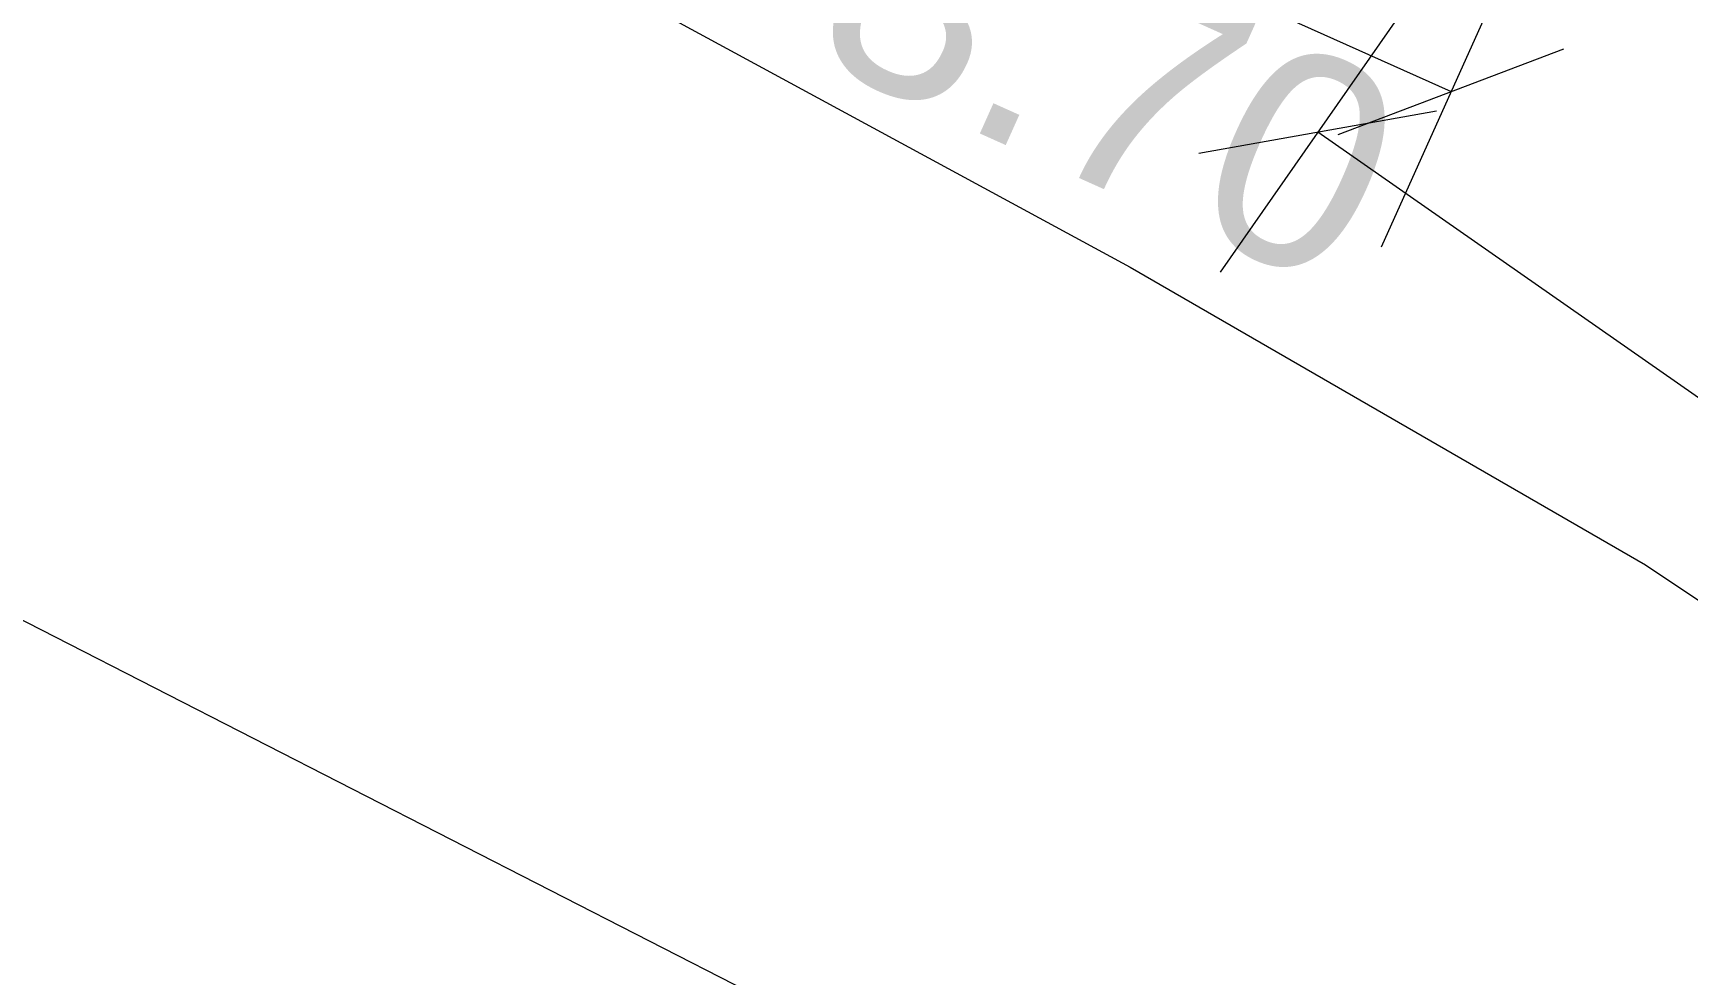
# Model space of a CAD drawing. Header units: inches. Extents: x 249 to 1192, y -18 to 440.
# Drawn here: x 898.78 to 908.48, y 169.51 to 175.03 of the extents above; entities that cross this region are included whole.
import ezdxf

# ---------------------------------------------------------------- set-up
doc = ezdxf.new("R2010")
doc.units = ezdxf.units.IN
doc.header["$MEASUREMENT"] = 0
for name, color, linetype, lineweight in [('ARSIR WARNA', 66, 'Continuous', 0), ('DIMENSI', 85, 'Continuous', 20), ('DINDING', 6, 'Continuous', 0), ('JALAN EKSISTING', 51, 'Continuous', 20)]:
    doc.layers.add(name, color=color, linetype=linetype, lineweight=lineweight)
doc.layers.add('RUMPUT', color=86, linetype='Continuous')
doc.styles.get("Standard").update_dxf_attribs({"font": 'arial.ttf'})
doc.dimstyles.new('UK. GDG PERTEMUAN', dxfattribs={"dimtxt": 0.5, "dimasz": 0.5, "dimexe": 0.5, "dimexo": 0.05, "dimgap": 0.1, "dimtad": 2, "dimdec": 0, "dimlfac": 100, "dimzin": 0, "dimdsep": 46, "dimtxsty": 'Standard', "dimblk": 'OBLIQUE', "dimcen": 0.09, "dimclrd": 8, "dimclre": 256, "dimclrt": 256, "dimadec": 0, "dimazin": 0, "dimtfac": 1, "dimtdec": 0, "dimtofl": 0, "dimtmove": 0, "dimatfit": 3, "dimldrblk": 'OBLIQUE', "dimfxl": 0, "dimtolj": 1, "dimtzin": 0, "dimarcsym": 0})
pattern_1 = [(57.36874968947846, (-1.13686837721616e-13, 150.3474551388494), (-0.0535506494527033, 0.244197313478704), [0.046875, -0.30667839075]), (12.36874968947846, (-1.13686837721616e-13, 150.3474551388494), (-0.05355064946683093, 0.2441973135431277), [0.04687499999999999, -0.2031249999999999]), (102.3687496894784, (-1.13686837721616e-13, 150.3474551388494), (-0.2441973135431277, -0.05355064946683093), [0.04687499999999999, -0.203125])]

# ---------------------------------------------------------------- blocks, each defined once
blk = doc.blocks.new('_Oblique')
at = {"color": 0, "linetype": 'ByBlock', "lineweight": -2}
blk.add_line((-0.5, -0.5), (0.5, 0.5), dxfattribs=at)
blk = doc.blocks.new('*D157')
at = {"layer": 'DEFPOINTS', "color": 0}
for p in [(153.497205616894, 181.1125577161084), (151.606995333544, 178.4042834800285), (164.075529646946, 173.7295325424263)]:
    blk.add_point(p, dxfattribs=at)
at = {"layer": 'DIMENSI', "lineweight": -2}
for p, q in [((153.4685892402518, 181.071556460178), (151.0346678007004, 177.5842583614198)), ((164.0469132703038, 173.6885312864958), (161.6129918307524, 170.2012331877376))]:
    blk.add_line(p, q, dxfattribs=at)
at = {"layer": 'DIMENSI', "color": 8, "lineweight": -2}
blk.add_line((162.185319363596, 171.0212583063463), (151.606995333544, 178.4042834800285), dxfattribs=at)
for p, rotation in [((151.606995333544, 178.4042834800285), 145.087308300494), ((162.185319363596, 171.0212583063463), 325.0873083004939)]:
    blk.add_blockref('_Oblique', p, dxfattribs=dict(at, rotation=rotation))
at = {"layer": 'DIMENSI', "insert": (156.5134771852447, 174.0796221894149), "char_height": 1.25, "attachment_point": 5, "rotation": 325.08730830049393}
blk.add_mtext('\\A1;12.90', dxfattribs=at)
blk = doc.blocks.new('*D159')
at = {"layer": 'DEFPOINTS', "color": 0}
for p in [(150.1216633506017, 182.6277192284476), (153.497205616894, 181.1125577161085), (152.3885859263442, 178.6427268814292)]:
    blk.add_point(p, dxfattribs=at)
at = {"layer": 'DIMENSI', "lineweight": -2}
for p, q in [((150.1011881950296, 182.5821037924167), (148.6035405486089, 179.2455796731489)), ((153.4767304613219, 181.0669422800775), (151.9790828149012, 177.7304181608096))]:
    blk.add_line(p, q, dxfattribs=at)
at = {"layer": 'DIMENSI', "color": 8, "lineweight": -2}
blk.add_line((149.0130436600519, 180.1578883937684), (152.3885859263442, 178.6427268814292), dxfattribs=at)
for p, rotation in [((149.0130436600519, 180.1578883937684), 155.8263751375214), ((152.3885859263442, 178.6427268814292), 335.8263751375215)]:
    blk.add_blockref('_Oblique', p, dxfattribs=dict(at, rotation=rotation))
at = {"layer": 'DIMENSI', "insert": (150.3983383646673, 178.726437584309), "char_height": 1.25, "attachment_point": 5, "rotation": 335.82637513752144}
blk.add_mtext('\\A1;3.70', dxfattribs=at)
blk = doc.blocks.new('TAPAK')
at = {"layer": 'JALAN EKSISTING'}
for points in [[(111.2206292952591, 198.5246483036973), (114.1520172473667, 196.9605262585209), (118.1025121699359, 194.5684049608581), (124.4949881737375, 191.2347883048394), (133.4938750719161, 186.5842754945005), (144.1129787563938, 181.084113947523), (150.5086125343852, 177.6129823051394), (153.5283408098171, 175.8695413724393), (161.5482707082809, 170.5057118344577), (173.5104367881203, 157.4783684119153), (174.7814143634374, 157.4289148458895), (175.5842585491532, 157.482951444963), (176.8482628823491, 157.8216403852723), (178.1552837974704, 158.6494173378516), (166.2140899534475, 170.5906111818745), (163.5894277690267, 173.2152733662953), (152.8547193454799, 180.3408767596147), (150.4178729642959, 181.2665774504126), (144.8174542957241, 183.9517369213395), (140.8715749976587, 185.8436160459832), (131.3555975671376, 190.439674062226), (125.8997465774214, 193.2924021786388), (119.616771037423, 196.4361768885096), (112.6641246728658, 200.9344348572602)], [(173.5864718020386, 136.2689582010113), (173.0303622356203, 142.4887010108108), (172.1224225484165, 146.4927962057395), (169.5470984814533, 152.6791229819673), (155.7215802706922, 168.2838526140061), (150.0122316605468, 172.4757381879328), (134.3487429240056, 180.4947203008953), (124.7426744282226, 185.4815041629985), (110.1647435430623, 193.1154502473054)]]:
    blk.add_lwpolyline(points, dxfattribs=at)
at = {"layer": 'DIMENSI'}
for base, p1, angle, text, picture, middle in [((152.3885859263442, 178.6427268814292), (150.1216633506017, 182.6277192284477), 335.8263751375207, '3.70', '*D159', (150.700814793198, 179.4003076375988)), ((151.606995333544, 178.4042834800285), (164.075529646946, 173.7295325424263), 145.0873083004943, '12.90', '*D157', (156.9359786615282, 174.6849780447944))]:
    dim = blk.add_linear_dim(base=base, p1=p1, p2=(153.497205616894, 181.1125577161084), angle=angle, text=text, dimstyle='UK. GDG PERTEMUAN', override={"dimtxt": 1.25, "dimasz": 1, "dimexe": 1}, dxfattribs=at)
    dim.commit()
    dim.dimension.update_dxf_attribs({"geometry": picture, "text_midpoint": middle, "dimtype": 161})

msp = doc.modelspace()

# ---------------------------------------------------------------- hatches: boundary and pattern name
at = {"layer": 'ARSIR WARNA'}
h = msp.add_hatch(dxfattribs=at)
h.set_pattern_fill('AR-HBONE', color=45, scale=0.05, angle=-32.63125031052153, style=0)
h.set_pattern_definition([(12.36874968947846, (899.211841268246, 173.6640209250638), (0.1525173312610374, 0.2381983704079669), [0.5999999999999998, -0.1999999999999999]), (102.3687496894784, (899.407199119098, 173.7068614446411), (0.1525173312610374, 0.2381983704079669), [0.5999999999999999, -0.2])])
edge = h.paths.add_edge_path()
edge.add_line((910.8192793493005, 174.2155500668063), (911.653562805241, 173.6640209250638))
edge.add_line((911.653562805241, 173.6640209250638), (913.1289430790239, 175.9682389050235))
edge.add_arc((909.8445252608542, 178.071236669095), 3.900000000000057, 327.3687496894784, 417.3687496894779)
edge.add_line((911.9475230249258, 181.3556544872647), (908.5129392048062, 183.5548028581784))
edge.add_line((908.5129392048062, 183.5548028581784), (906.7462093560249, 184.6860319305429))
edge.add_arc((904.6432115919534, 181.4016141123732), 3.899999999999963, 57.36874968947905, 147.3687496894788)
edge.add_line((901.3587937737838, 183.5046118764448), (899.211841268246, 180.1394565837524))
edge.add_line((899.211841268246, 180.1394565837524), (900.1144344591573, 179.7067020347808))
edge.add_line((900.1144344591573, 179.7067020347808), (902.200952188699, 182.965381680529))
edge.add_arc((904.6432115919534, 181.4016141123732), 2.900000000000076, 57.3687496894795, 147.3687496894784, ccw=False)
edge.add_line((906.2069791601092, 183.8438735156277), (907.9737090088904, 182.7126444432631))
edge.add_line((907.9737090088904, 182.7126444432631), (911.4082928290101, 180.5134960723494))
edge.add_arc((909.8445252608542, 178.0712366690951), 2.90000000000005, -32.63125031052152, 57.36874968947609, ccw=False)
edge.add_line((912.2867846641086, 176.5074691009393), (910.8114043903257, 174.2032511209796))
at = {"layer": 'RUMPUT'}
h = msp.add_hatch(dxfattribs=at)
h.set_pattern_fill('GRASS', color=256, scale=0.25, angle=-32.63125031052153, style=0)
h.set_pattern_definition(pattern_1)
edge = h.paths.add_edge_path(flags=17)
edge.add_line((928.2641801358428, 238.1271219383081), (928.210257116251, 238.0429060968166))
edge.add_line((928.210257116251, 238.0429060968166), (927.4523145428276, 238.5282132731405))
edge.add_line((927.4523145428276, 238.5282132731405), (927.9376217191517, 239.2861558465638))
edge.add_line((927.9376217191517, 239.2861558465638), (944.9810419464962, 265.7187626837782))
edge.add_line((944.9810419464962, 265.7187626837782), (944.6881731201453, 265.9062852588823))
edge.add_line((944.6881731201453, 265.9062852588823), (940.4070226355533, 258.9280528368603))
edge.add_line((940.4070226355533, 258.9280528368603), (924.793628950703, 240.4758183067917))
edge.add_line((924.793628950703, 240.4758183067918), (906.9246372932736, 247.3250345119762))
edge.add_line((906.9246372932736, 247.3250345119762), (902.6198956972331, 249.6291566118728))
edge.add_line((902.6198956972331, 249.6291566118728), (887.5537847216923, 220.0204940367008))
edge.add_line((887.5537847216923, 220.0204940367008), (887.5839640358096, 220.0011703593785))
edge.add_line((887.5839640358096, 220.0011703593785), (891.4664214464029, 226.0647109467683))
edge.add_line((891.4664214464029, 226.0647109467683), (893.1507382762344, 224.9862505549363))
edge.add_line((893.1507382762344, 224.9862505549363), (895.8468892558132, 229.1970426295128))
edge.add_line((895.8468892558132, 229.1970426295128), (898.4575803420504, 227.5254290221743))
edge.add_line((898.4575803420504, 227.5254290221743), (900.9840555867964, 225.9077384344269))
edge.add_line((900.9840555867964, 225.9077384344269), (903.1766002224102, 224.503862094208))
edge.add_line((903.1766002224102, 224.503862094208), (906.037006076289, 222.6723572589328))
edge.add_line((906.037006076289, 222.6723572589328), (908.5634813210348, 221.0546666711856))
edge.add_line((908.5634813210348, 221.0546666711856), (911.0899565657807, 219.4369760834385))
edge.add_arc((911.5752637421048, 220.1949186568622), 0.8999999999999068, 237.3687496894809, 417.3687496894814)
edge.add_line((912.0605709184289, 220.9528612302859), (909.534095673683, 222.570551818033))
edge.add_line((909.534095673683, 222.570551818033), (907.0076204289372, 224.1882424057802))
edge.add_line((907.0076204289372, 224.1882424057802), (905.42870871042, 225.1992123850987))
edge.add_line((905.42870871042, 225.1992123850987), (904.4811451841912, 225.8059329935278))
edge.add_line((904.4811451841912, 225.8059329935278), (901.9546699394456, 227.4236235812754))
edge.add_line((901.9546699394456, 227.4236235812754), (899.4281946946995, 229.0413141690227))
edge.add_line((899.4281946946995, 229.0413141690227), (896.8175036084623, 230.7129277763615))
edge.add_line((896.8175036084623, 230.7129277763615), (899.5136545880415, 234.9237198509381))
edge.add_line((899.5136545880415, 234.9237198509381), (897.8293377582105, 236.00218024277))
edge.add_line((897.8293377582105, 236.00218024277), (901.7117951688039, 242.0657208301597))
edge.add_line((901.7117951688039, 242.0657208301597), (903.3961119986349, 240.9872604383278))
edge.add_line((903.3961119986349, 240.9872604383278), (906.0922629782136, 245.1980525129046))
edge.add_line((906.0922629782136, 245.1980525129046), (921.3353302881802, 235.4379859668289))
edge.add_line((921.3353302881802, 235.4379859668289), (926.4724966191635, 232.1486817717427))
edge.add_line((926.4724966191635, 232.1486817717427), (923.7225291895685, 227.8538402938037))
edge.add_line((923.7225291895685, 227.8538402938037), (919.463051469438, 221.1432149451381))
edge.add_line((919.463051469438, 221.1432149451381), (919.6768221338963, 221.0063385626959))
edge.add_line((919.6768221338963, 221.0063385626959), (925.0547665600767, 229.3244415627794))
edge.add_arc((932.3615963517667, 223.5711608990821), 9.300000000000063, 66.3350080141156, 141.7836714338509, ccw=False)
edge.add_line((936.0945068641441, 232.0891054343901), (936.5596564253325, 232.8155662671032))
edge.add_line((936.5596564253325, 232.8155662671032), (928.2641801358428, 238.1271219383082))
edge = h.paths.add_edge_path()
edge.add_arc((902.0036540352787, 201.3876506392976), 2.899999999999944, 21.48045213667681, 57.36874968948014)
edge.add_line((903.5674216034344, 203.829910042552), (886.5721298860623, 214.7119178929705))
edge.add_line((886.5721298860623, 214.7119178929705), (889.268280865641, 218.9227099675464))
edge.add_line((889.268280865641, 218.9227099675464), (887.5537847216923, 220.0204940367008))
edge.add_line((887.5537847216923, 220.0204940367008), (884.8649772892378, 214.7363173751585))
edge.add_line((884.8649772892378, 214.7363173751585), (899.8177184374614, 202.7367090702986))
edge.add_line((899.8177184374614, 202.7367090702986), (892.7388052037915, 184.3859635759057))
edge.add_line((892.7388052037915, 184.3859635759057), (893.0458401206889, 184.2448822308663))
edge.add_line((893.0458401206889, 184.2448822308663), (904.7022274439961, 202.44958357398))
edge = h.paths.add_edge_path()
edge.add_arc((936.7399936000422, 195.4112244067168), 1.89999999999996, 57.36874968947894, 147.3687496894797)
edge.add_line((935.1398926117032, 196.4357617789567), (918.3671724142149, 170.2404790178616))
edge.add_line((918.3671724142149, 170.2404790178616), (918.7450692695428, 169.9754589107608))
edge.add_line((918.7450692695428, 169.9754589107608), (936.7549778665604, 193.0607695623063))
edge.add_line((936.7549778665604, 193.0607695623063), (952.0053637954162, 180.4123966854627))
edge.add_line((952.0053637954162, 180.4123966854627), (952.4805707531592, 182.8497661309809))
edge.add_line((952.4805707531592, 182.8497661309809), (994.0278929164666, 235.8605747491551))
edge.add_line((994.0278929164666, 235.8605747491551), (953.0004330159019, 262.5435687067472))
edge.add_line((953.0004330159019, 262.5435687067472), (949.137272090116, 264.7024635552781))
edge.add_line((949.137272090116, 264.7024635552781), (945.2741111643296, 266.861358403809))
edge.add_line((945.2741111643296, 266.861358403809), (940.4070226355533, 258.9280528368603))
edge.add_line((940.4070226355533, 258.9280528368603), (924.793628950703, 240.4758183067917))
edge.add_line((924.793628950703, 240.4758183067918), (906.9246372932736, 247.3250345119762))
edge.add_line((906.9246372932736, 247.3250345119762), (902.6198956972331, 249.6291566118728))
edge.add_line((902.6198956972331, 249.6291566118728), (887.5537847216923, 220.0204940367008))
edge.add_line((887.5537847216923, 220.0204940367008), (887.5839640358096, 220.0011703593785))
edge.add_line((887.5839640358096, 220.0011703593785), (891.4664214464029, 226.0647109467683))
edge.add_line((891.4664214464029, 226.0647109467683), (893.1507382762344, 224.9862505549363))
edge.add_line((893.1507382762344, 224.9862505549363), (895.8468892558132, 229.1970426295128))
edge.add_line((895.8468892558132, 229.1970426295128), (898.4575803420504, 227.5254290221743))
edge.add_line((898.4575803420504, 227.5254290221743), (900.9840555867964, 225.9077384344269))
edge.add_line((900.9840555867964, 225.9077384344269), (903.1766002224102, 224.503862094208))
edge.add_line((903.1766002224102, 224.503862094208), (906.037006076289, 222.6723572589328))
edge.add_line((906.037006076289, 222.6723572589328), (908.5634813210348, 221.0546666711856))
edge.add_line((908.5634813210348, 221.0546666711856), (911.0899565657807, 219.4369760834385))
edge.add_arc((911.5752637421048, 220.1949186568622), 0.8999999999999068, 237.3687496894809, 417.3687496894814)
edge.add_line((912.0605709184289, 220.9528612302859), (909.534095673683, 222.570551818033))
edge.add_line((909.534095673683, 222.570551818033), (907.0076204289372, 224.1882424057802))
edge.add_line((907.0076204289372, 224.1882424057802), (905.42870871042, 225.1992123850987))
edge.add_line((905.42870871042, 225.1992123850987), (904.4811451841912, 225.8059329935278))
edge.add_line((904.4811451841912, 225.8059329935278), (901.9546699394456, 227.4236235812754))
edge.add_line((901.9546699394456, 227.4236235812754), (899.4281946946995, 229.0413141690227))
edge.add_line((899.4281946946995, 229.0413141690227), (896.8175036084623, 230.7129277763615))
edge.add_line((896.8175036084623, 230.7129277763615), (899.5136545880415, 234.9237198509381))
edge.add_line((899.5136545880415, 234.9237198509381), (897.8293377582105, 236.00218024277))
edge.add_line((897.8293377582105, 236.00218024277), (901.7117951688039, 242.0657208301597))
edge.add_line((901.7117951688039, 242.0657208301597), (903.3961119986349, 240.9872604383278))
edge.add_line((903.3961119986349, 240.9872604383278), (906.0922629782136, 245.1980525129046))
edge.add_line((906.0922629782136, 245.1980525129046), (921.3353302881802, 235.4379859668289))
edge.add_line((921.3353302881802, 235.4379859668289), (926.4724966191635, 232.1486817717427))
edge.add_line((926.4724966191635, 232.1486817717427), (923.7225291895685, 227.8538402938037))
edge.add_line((923.7225291895685, 227.8538402938037), (919.463051469438, 221.1432149451381))
edge.add_line((919.463051469438, 221.1432149451381), (919.6768221338963, 221.0063385626959))
edge.add_line((919.6768221338963, 221.0063385626959), (925.0547665600767, 229.3244415627794))
edge.add_arc((932.3615963517667, 223.5711608990821), 9.300000000000063, 66.3350080141156, 141.7836714338509, ccw=False)
edge.add_line((936.0945068641441, 232.0891054343901), (936.5596564253325, 232.8155662671032))
edge.add_line((936.5596564253325, 232.8155662671032), (928.2641801358428, 238.1271219383082))
edge.add_line((928.2641801358428, 238.1271219383081), (928.210257116251, 238.0429060968166))
edge.add_line((928.210257116251, 238.0429060968166), (927.4523145428276, 238.5282132731405))
edge.add_line((927.4523145428276, 238.5282132731405), (927.9376217191517, 239.2861558465638))
edge.add_line((927.9376217191517, 239.2861558465638), (944.9810419464962, 265.7187626837782))
edge.add_line((944.9810419464962, 265.7187626837782), (944.8968261050046, 265.7726857033697))
edge.add_line((944.8968261050046, 265.7726857033697), (945.3821332813287, 266.5306282767932))
edge.add_line((945.3821332813287, 266.5306282767932), (945.0378815538875, 265.6220840357166))
edge.add_line((945.0378815538875, 265.6220840357167), (966.3961127163826, 251.8283722682141))
edge.add_line((966.3961127163826, 251.8283722682141), (987.2184795251611, 238.4959056741984))
edge.add_line((987.2184795251611, 238.4959056741984), (987.7848094723096, 239.3803879124368))
edge.add_line((987.7848094723096, 239.3803879124368), (987.3024339253069, 238.4415765959837))
edge.add_line((987.3024339253069, 238.4415765959837), (987.976155706937, 238.0101864792329))
edge.add_line((987.976155706937, 238.0101864792329), (989.8828169332336, 236.9080762407978))
edge.add_line((989.8828169332336, 236.9080762407978), (990.456695261496, 236.5406245619924))
edge.add_line((990.456695261496, 236.5406245619924), (978.5775728439761, 217.9538006475311))
edge.add_line((978.5775728439761, 217.9538006475311), (977.5716846833687, 218.6082348150211))
edge.add_line((977.5716846833687, 218.6082348150211), (973.9826760007684, 213.1882625206376))
edge.add_arc((963.9830200851625, 219.4284287330935), 11.78697555735094, 271.6088435800943, 328.0342658814109, ccw=False)
edge.add_line((964.3139503599156, 207.6460996788343), (963.9111392153794, 207.5327163177247))
edge.add_line((963.9111392153794, 207.5327163177247), (963.6031439829554, 207.2494292874127))
edge.add_line((963.6031439829554, 207.2494292874126), (962.2875738019667, 205.2953188658096))
edge.add_line((962.2875738019667, 205.2953188658096), (966.4964052996175, 202.6004232347034))
edge.add_line((966.4964052996175, 202.6004232347034), (961.5354874971925, 194.8525658174829))
edge.add_line((961.5354874971925, 194.8525658174829), (959.0090122524454, 196.4702564052309))
edge.add_line((959.0090122524454, 196.4702564052309), (955.8275540965427, 191.5015217572303))
edge.add_line((955.8275540965427, 191.5015217572303), (953.0774800973728, 187.2065138411622))
edge.add_line((953.0774800973728, 187.2065138411622), (937.7645309722822, 197.0113253950558))
h = msp.add_hatch(dxfattribs=at)
h.set_pattern_fill('GRASS', color=256, scale=0.25, angle=-32.63125031052153, style=0)
h.set_pattern_definition(pattern_1)
edge = h.paths.add_edge_path()
edge.add_line((944.6616194077268, 265.863002973527), (944.9535297677759, 265.6760941000285))
edge.add_line((944.9535297677759, 265.6760941000285), (944.9810419464962, 265.7187626837782))
edge.add_line((944.9810419464962, 265.7187626837782), (944.8968261050046, 265.7726857033697))
edge.add_line((944.8968261050046, 265.7726857033697), (945.3821332813287, 266.5306282767932))
edge.add_line((945.3821332813287, 266.5306282767932), (946.1400758547524, 266.0453211004692))
edge.add_line((946.1400758547524, 266.0453211004692), (987.7311629355853, 239.2966038760912))
edge.add_line((987.7311629355853, 239.2966038760912), (987.7848094723096, 239.3803879124368))
edge.add_line((987.7848094723096, 239.3803879124368), (988.542752045733, 238.8950807361128))
edge.add_line((988.542752045733, 238.8950807361128), (987.976155706937, 238.0101864792329))
edge.add_line((987.976155706937, 238.0101864792329), (989.8828169332336, 236.9080762407978))
edge.add_line((989.8828169332336, 236.9080762407978), (990.456695261496, 236.5406245619924))
edge.add_line((990.456695261496, 236.5406245619924), (978.5775728439763, 217.9538006475308))
edge.add_line((978.5775728439763, 217.9538006475308), (977.5716846833687, 218.6082348150209))
edge.add_line((977.5716846833687, 218.6082348150209), (973.9826760007684, 213.1882625206373))
edge.add_arc((963.983020085164, 219.4284287330915), 11.78697555734887, 271.60884358008735, 328.03426588141417, ccw=False)
edge.add_line((964.3139503599156, 207.6460996788343), (963.9111392153794, 207.5327163177247))
edge.add_line((963.9111392153794, 207.5327163177247), (963.6031439829554, 207.2494292874126))
edge.add_line((963.6031439829554, 207.2494292874126), (962.2875738019667, 205.2953188658096))
edge.add_line((962.2875738019667, 205.2953188658096), (966.4964052996175, 202.6004232347034))
edge.add_line((966.4964052996175, 202.6004232347034), (961.5354874971925, 194.8525658174829))
edge.add_line((961.5354874971925, 194.8525658174829), (959.0090122524454, 196.4702564052309))
edge.add_line((959.0090122524454, 196.4702564052309), (953.0774800973728, 187.2065138411622))
edge.add_line((953.0774800973728, 187.2065138411622), (937.7645309722822, 197.0113253950558))
edge.add_arc((936.7399936000422, 195.4112244067168), 1.89999999999995, 57.36874968947883, 147.3687496894803)
edge.add_line((935.1398926117032, 196.4357617789567), (918.3671724142149, 170.2404790178616))
edge.add_line((918.3671724142149, 170.2404790178616), (918.7450692695428, 169.9754589107608))
edge.add_line((918.7450692695428, 169.9754589107608), (936.7549778665604, 193.0607695623063))
edge.add_line((936.7549778665604, 193.0607695623063), (952.0053637954162, 180.4123966854627))
edge.add_line((952.0053637954162, 180.4123966854627), (952.4805707531592, 182.8497661309809))
edge.add_line((952.4805707531592, 182.8497661309809), (994.0278929164666, 235.8605747491551))
edge.add_line((994.0278929164666, 235.8605747491551), (953.0004330159019, 262.5435687067472))
edge.add_line((953.0004330159019, 262.5435687067472), (945.2741111643296, 266.861358403809))
edge.add_line((945.2741111643296, 266.861358403809), (944.6616194077268, 265.863002973527))
edge = h.paths.add_edge_path()
edge.add_line((927.5389045125903, 239.1270715606151), (939.6293338939829, 258.0089640506233))
edge.add_line((939.6293338939829, 258.0089640506233), (924.793628950703, 240.4758183067918))
edge.add_line((924.793628950703, 240.4758183067918), (906.9246372932736, 247.3250345119762))
edge.add_line((906.9246372932736, 247.3250345119762), (902.6198956972331, 249.6291566118728))
edge.add_line((902.6198956972331, 249.6291566118728), (887.5537847216923, 220.0204940367008))
edge.add_line((887.5537847216923, 220.0204940367008), (887.5839640358096, 220.0011703593785))
edge.add_line((887.5839640358096, 220.0011703593785), (891.4664214464029, 226.0647109467683))
edge.add_line((891.4664214464029, 226.0647109467683), (893.1507382762344, 224.9862505549363))
edge.add_line((893.1507382762344, 224.9862505549363), (895.8468892558132, 229.1970426295128))
edge.add_line((895.8468892558132, 229.1970426295128), (911.0899565657807, 219.4369760834385))
edge.add_arc((911.5752637421048, 220.1949186568622), 0.8999999999999188, 237.3687496894814, 417.3687496894813)
edge.add_line((912.0605709184289, 220.9528612302859), (896.8175036084623, 230.7129277763615))
edge.add_line((896.8175036084623, 230.7129277763615), (899.5136545880415, 234.9237198509381))
edge.add_line((899.5136545880415, 234.9237198509381), (897.8293377582105, 236.00218024277))
edge.add_line((897.8293377582105, 236.00218024277), (901.7117951688039, 242.0657208301597))
edge.add_line((901.7117951688039, 242.0657208301597), (903.3961119986349, 240.9872604383278))
edge.add_line((903.3961119986349, 240.9872604383278), (906.0922629782136, 245.1980525129046))
edge.add_line((906.0922629782136, 245.1980525129046), (926.4724966191635, 232.1486817717427))
edge.add_line((926.4724966191635, 232.1486817717427), (923.7225291895685, 227.8538402938034))
edge.add_line((923.7225291895685, 227.8538402938034), (919.463051469438, 221.1432149451381))
edge.add_line((919.463051469438, 221.1432149451381), (919.6768221338963, 221.0063385626959))
edge.add_line((919.6768221338963, 221.0063385626959), (925.0547665600767, 229.3244415627793))
edge.add_arc((932.3615963517668, 223.5711608990819), 9.3000000000002, 66.33500801411662, 141.7836714338508, ccw=False)
edge.add_line((936.0945068641441, 232.0891054343901), (936.4790483788139, 232.6896743100139))
edge.add_line((936.4790483788139, 232.6896743100139), (927.7208167662686, 238.2975301061033))
edge.add_line((927.7208167662686, 238.2975301061033), (927.6671702295447, 238.2137460697578))
edge.add_line((927.6671702295447, 238.2137460697578), (927.077659339104, 238.5912072068986))
edge.add_line((927.077659339104, 238.5912072068986), (927.4551204762449, 239.1807180973389))
edge.add_line((927.4551204762449, 239.1807180973389), (927.5389045125903, 239.1270715606151))

# ---------------------------------------------------------------- block references
at = {"layer": 'DINDING'}
msp.add_blockref('TAPAK', (754.7025369303852, -3.960024966478187), dxfattribs=at)

doc.saveas('drawing.dxf')
